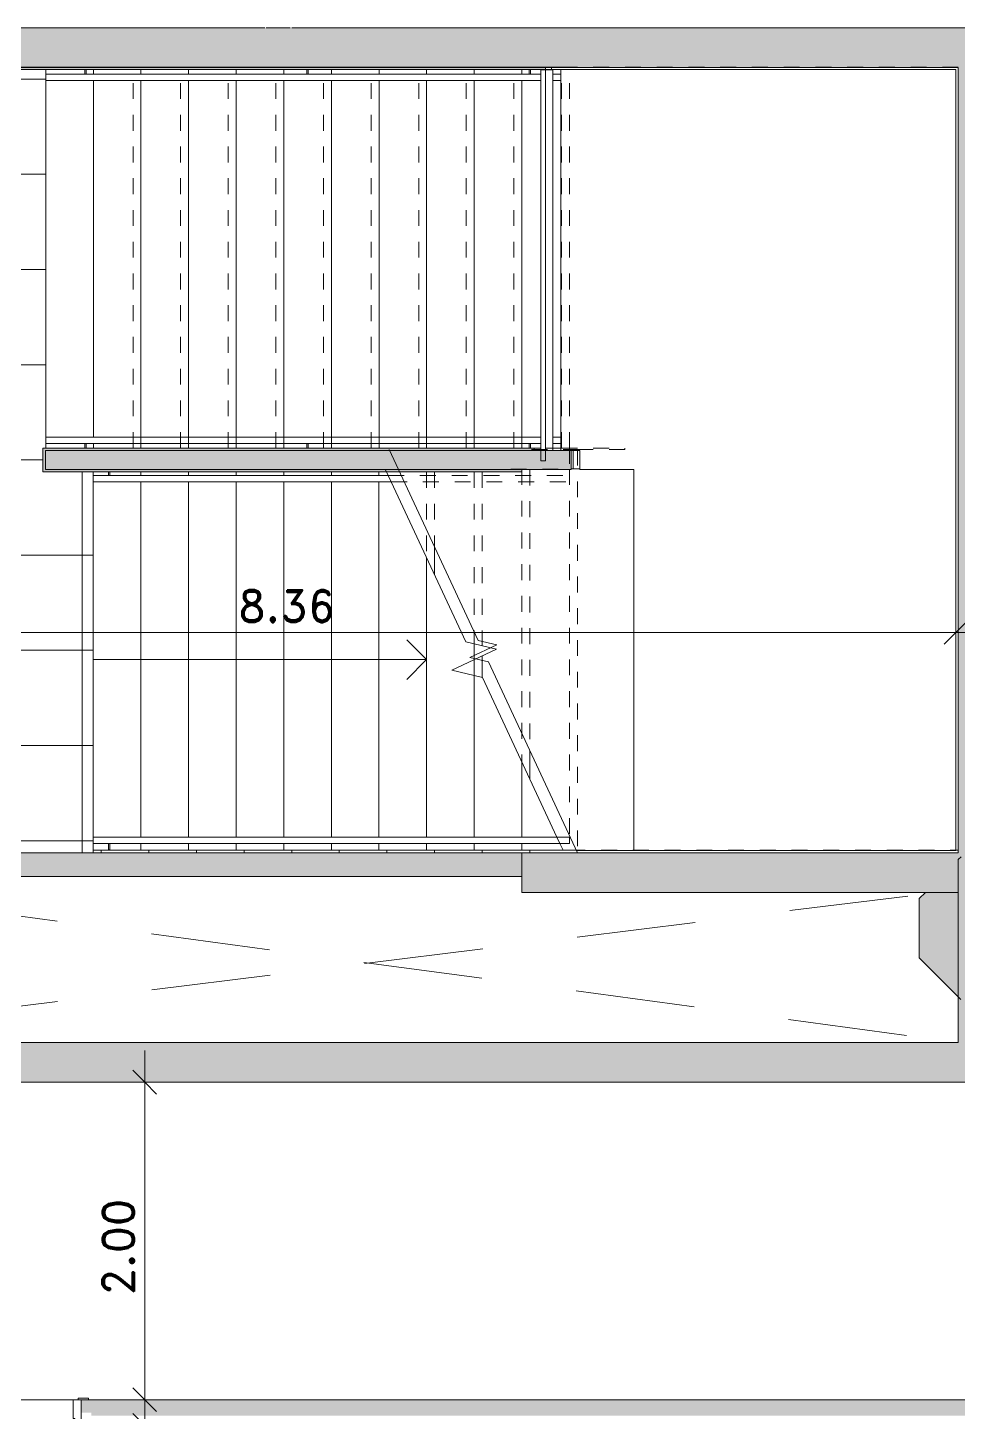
# Model space of a CAD drawing. Header units: metres. Extents: x -227.9 to -140, y 37.9 to 92.1.
# Drawn here: x -167.54 to -161.68, y 50.03 to 58.76 of the extents above; entities that cross this region are included whole.
import ezdxf

# ---------------------------------------------------------------- set-up
doc = ezdxf.new("R2010")
doc.units = ezdxf.units.M
for name, pattern in [('JIS_02_0.7', [1.35, 0.75, -0.6]), ('Overhead', [0.003969, 0.002381, -0.001587]), ('Overhead_2_', [0.003969, 0.002381, -0.001587])]:
    doc.linetypes.add(name, pattern=pattern)
for name, color, linetype, lineweight in [('A-ANNO-DIMS', 7, 'Continuous', 9), ('A-ANNO-DIMS-100', 7, 'Continuous', 9), ('A-CLNG', 7, 'Continuous', 5), ('A-DOOR', 7, 'Continuous', 5), ('A-FLOR', 7, 'Continuous', 5), ('A-FLOR-HRAL', 7, 'Continuous', 5), ('A-FLOR-HRAL-MBND', 7, 'Overhead', 5), ('A-FLOR-PATT', 7, 'Continuous', 5), ('A-WALL', 7, 'Continuous', 5), ('A-WALL-PATT', 7, 'Continuous', 13), ('I-WALL', 7, 'Continuous', 5), ('S-COLS', 7, 'Continuous', 5), ('S-STRS', 7, 'Continuous', 5), ('S-STRS-ANNO', 7, 'Continuous', 5), ('S-STRS-MBND', 7, 'Overhead', 5)]:
    doc.layers.add(name, color=color, linetype=linetype, lineweight=lineweight)
doc.layers.add('A-DETL', color=94, linetype='Continuous', lineweight=5, true_color=0x00a600)
doc.styles.add('RomanD_B', font='', dxfattribs={"height": 0.2})
doc.styles.get('RomanD_B').set_extended_font_data('RomanD', bold=True)
doc.dimstyles.new('LAG-Romans_0_2', dxfattribs={"dimscale": 0.3048, "dimtxt": 0.200715, "dimasz": 0.492126, "dimexe": 0.787402, "dimexo": 0.0625, "dimgap": 0, "dimtad": 1, "dimrnd": 0.01, "dimzin": 0, "dimdsep": 46, "dimtxsty": 'RomanD_B', "dimblk1": 'OBLIQUE', "dimblk2": 'OBLIQUE', "dimsah": 1, "dimcen": 0.09, "dimdle": 0.656168, "dimazin": 0, "dimtfac": 1, "dimtdec": 4, "dimtix": 1, "dimtmove": 0, "dimatfit": 3, "dimfxl": 0.787402, "dimfxlon": 1, "dimtvp": 1, "dimtolj": 1, "dimtzin": 0, "dimarcsym": 2})

# ---------------------------------------------------------------- blocks, each defined once
blk = doc.blocks.new('LAG-C1030-PORTE-BAT 1 VANT-13PR_01 - LAG-C1030-PORTE-BAT 1 VANT-13PR_01_04F-90X210 CHAMBRE-15711706-MUC-LAG-PRO-PLA-ARC-TZN-N02-AG02Ec-Cote')
at = {"layer": 'A-DOOR'}
for p, q in [((0.3553, 1.0015), (0.3153, 1.0015)), ((0.3153, 1.0015), (0.3153, 0.0815)), ((0.3553, 0.0815), (0.3553, 1.0015)), ((0.2603, 0.9365), (0.2603, 0.8165)), ((0.3153, 0.9365), (0.2603, 0.9365)), ((0.2803, 0.8165), (0.2803, 0.9165)), ((0.2803, 0.9165), (0.3153, 0.9165)), ((0.3153, 0.9165), (0.3153, 0.9365)), ((0.4103, 0.9365), (0.3553, 0.9365)), ((0.3553, 0.9365), (0.3553, 0.9165)), ((0.3553, 0.9165), (0.3903, 0.9165)), ((0.3903, 0.9165), (0.3903, 0.8165)), ((0.4103, 0.8165), (0.4103, 0.9365)), ((0.2603, 0.8165), (0.2803, 0.8165)), ((0.3903, 0.8165), (0.4103, 0.8165)), ((0.3153, 0.0815), (0.3553, 0.0815))]:
    blk.add_line(p, q, dxfattribs=at)
at = {"layer": 'A-DOOR', "color": 9, "true_color": 0xc0c0c0}
for p, q in [((-0.5847, 0.0915), (-0.6497, 0.0915)), ((-0.6497, 0.0915), (-0.6497, 0.0815)), ((-0.5847, 0.0815), (-0.5847, 0.0915)), ((0.3753, 0.0915), (0.3753, 0.0815)), ((0.4403, 0.0915), (0.3753, 0.0915)), ((0.4403, 0.0815), (0.4403, 0.0915)), ((-0.6497, 0.0815), (-0.5847, 0.0815)), ((-0.6047, 0.0815), (-0.6047, -0.0815)), ((-0.5647, 0.0815), (-0.6047, 0.0815)), ((-0.5647, 0.0376), (-0.5647, 0.0815)), ((-0.5547, 0.0376), (-0.5647, 0.0376)), ((-0.5547, -0.0815), (-0.5547, 0.0376)), ((0.3553, 0.0376), (0.3453, 0.0376)), ((0.3453, 0.0376), (0.3453, -0.0815)), ((0.3953, 0.0815), (0.3553, 0.0815)), ((0.3553, 0.0815), (0.3553, 0.0376)), ((0.3753, 0.0815), (0.4403, 0.0815)), ((0.3953, -0.0815), (0.3953, 0.0815)), ((-0.5847, -0.0815), (-0.6497, -0.0815)), ((-0.6497, -0.0815), (-0.6497, -0.0915)), ((-0.6047, -0.0815), (-0.5547, -0.0815)), ((-0.5847, -0.0915), (-0.5847, -0.0815)), ((0.3453, -0.0815), (0.3953, -0.0815)), ((0.3753, -0.0815), (0.3753, -0.0915)), ((0.4403, -0.0815), (0.3753, -0.0815)), ((0.4403, -0.0915), (0.4403, -0.0815)), ((-0.6497, -0.0915), (-0.5847, -0.0915)), ((0.3753, -0.0915), (0.4403, -0.0915))]:
    blk.add_line(p, q, dxfattribs=at)
at = {"layer": 'A-DOOR'}
blk.add_arc((0.3553, 0.0815), 0.92, 90, 180, dxfattribs=at)
blk = doc.blocks.new('Railing - LAG-B2080- BARRE CIRCULAIRE BALUSTRADE ESCALIER-11665479-MUC-LAG-PRO-PLA-ARC-TZN-N02-AG02Ec-Cote')
at = {"layer": 'A-FLOR-HRAL'}
for p, q in [((0, 0.004), (-0.0291, 0.004)), ((-0.0291, -0.004), (0, -0.004))]:
    blk.add_line(p, q, dxfattribs=at)
blk = doc.blocks.new('Railing - Railing-12682167-MUC-LAG-PRO-PLA-ARC-TZN-N02-AG02Ec-Cote')
at = {"layer": 'A-FLOR-HRAL', "color": 9, "true_color": 0xc0c0c0}
for p, q in [((-167.4291, 58.4273), (-167.4291, 58.4673)), ((-164.3085, 58.4673), (-167.4291, 58.4673)), ((-164.1825, 58.4673), (-164.2328, 58.4673)), ((-164.3085, 58.4273), (-167.4291, 58.4273)), ((-164.1825, 58.4273), (-164.2328, 58.4273))]:
    blk.add_line(p, q, dxfattribs=at)
at = {"rotation": 269.9999999999998}
for p in [(-167.1791, 58.4673), (-165.7791, 58.4673), (-164.3791, 58.4673)]:
    blk.add_blockref('Railing - LAG-B2080- BARRE CIRCULAIRE BALUSTRADE ESCALIER-11665479-MUC-LAG-PRO-PLA-ARC-TZN-N02-AG02Ec-Cote', p, dxfattribs=at)
blk = doc.blocks.new('Railing - LAG-B2080- BARRE CIRCULAIRE BALUSTRADE ESCALIER-11665526-MUC-LAG-PRO-PLA-ARC-TZN-N02-AG02Ec-Cote')
at = {"layer": 'A-FLOR-HRAL'}
for p, q in [((0, 0.004), (-0.04, 0.004)), ((-0.04, -0.004), (-0.04, 0.004)), ((-0.04, -0.004), (0, -0.004))]:
    blk.add_line(p, q, dxfattribs=at)
blk = doc.blocks.new('Railing - Railing-12682172-MUC-LAG-PRO-PLA-ARC-TZN-N02-AG02Ec-Cote')
at = {"layer": 'A-FLOR-HRAL', "color": 9, "true_color": 0xc0c0c0}
for p, q in [((-167.1294, 53.6592), (-164.208, 53.6592)), ((-167.1294, 53.6192), (-167.1294, 53.6592)), ((-167.1294, 53.6192), (-164.1893, 53.6192)), ((-164.1893, 53.6192), (-164.208, 53.6592))]:
    blk.add_line(p, q, dxfattribs=at)
at = {"layer": 'A-FLOR-HRAL-MBND'}
for p, q in [((-164.208, 53.6592), (-164.1294, 53.6592)), ((-164.1893, 53.6192), (-164.1294, 53.6192)), ((-164.1294, 53.6592), (-164.1294, 53.6192))]:
    blk.add_line(p, q, dxfattribs=at)
at = {"rotation": 89.99999999999984}
blk.add_blockref('Railing - LAG-B2080- BARRE CIRCULAIRE BALUSTRADE ESCALIER-11665526-MUC-LAG-PRO-PLA-ARC-TZN-N02-AG02Ec-Cote', (-167.0294, 53.6192), dxfattribs=at)
blk = doc.blocks.new('Railing - LAG-B2080- BARRE CIRCULAIRE BALUSTRADE ESCALIER-V158-MUC-LAG-PRO-PLA-ARC-TZN-N02-AG02Ec-Cote')
at = {"layer": 'A-FLOR-HRAL'}
for p, q in [((0, 0.004), (-0.0301, 0.004)), ((-0.0302, -0.004), (0, -0.004))]:
    blk.add_line(p, q, dxfattribs=at)
blk = doc.blocks.new('Railing - LAG-B2080- BARRE CIRCULAIRE BALUSTRADE ESCALIER-V159-MUC-LAG-PRO-PLA-ARC-TZN-N02-AG02Ec-Cote')
at = {"layer": 'A-FLOR-HRAL'}
for p, q in [((0, 0.004), (-0.03, 0.004)), ((-0.03, -0.004), (0, -0.004))]:
    blk.add_line(p, q, dxfattribs=at)
blk = doc.blocks.new('Railing - Railing-12682436-MUC-LAG-PRO-PLA-ARC-TZN-N02-AG02Ec-Cote')
at = {"layer": 'A-FLOR-HRAL', "color": 9, "true_color": 0xc0c0c0}
for p, q in [((-167.4291, 56.1403), (-167.4291, 56.1803)), ((-164.3085, 56.1803), (-167.4291, 56.1803)), ((-164.3085, 56.1403), (-167.4291, 56.1403)), ((-164.1825, 56.1803), (-164.2328, 56.1803)), ((-164.1825, 56.1403), (-164.2328, 56.1403))]:
    blk.add_line(p, q, dxfattribs=at)
at = {"extrusion": (0, 0, -1), "zscale": -1, "rotation": 90.00000000000017}
for name, p in [('Railing - LAG-B2080- BARRE CIRCULAIRE BALUSTRADE ESCALIER-V159-MUC-LAG-PRO-PLA-ARC-TZN-N02-AG02Ec-Cote', (167.1791, 56.1403)), ('Railing - LAG-B2080- BARRE CIRCULAIRE BALUSTRADE ESCALIER-V159-MUC-LAG-PRO-PLA-ARC-TZN-N02-AG02Ec-Cote', (165.7791, 56.1403)), ('Railing - LAG-B2080- BARRE CIRCULAIRE BALUSTRADE ESCALIER-V158-MUC-LAG-PRO-PLA-ARC-TZN-N02-AG02Ec-Cote', (164.3791, 56.1403))]:
    blk.add_blockref(name, p, dxfattribs=at)
blk = doc.blocks.new('Railing - LAG-B2080- BARRE CIRCULAIRE BALUSTRADE ESCALIER-V160-MUC-LAG-PRO-PLA-ARC-TZN-N02-AG02Ec-Cote')
at = {"layer": 'A-FLOR-HRAL'}
for p, q in [((0, 0.004), (-0.0216, 0.004)), ((-0.0216, -0.004), (0, -0.004))]:
    blk.add_line(p, q, dxfattribs=at)
blk = doc.blocks.new('Railing - Railing-12682441-MUC-LAG-PRO-PLA-ARC-TZN-N02-AG02Ec-Cote')
at = {"layer": 'A-FLOR-HRAL', "color": 9, "true_color": 0xc0c0c0}
for p, q in [((-167.1294, 55.9387), (-165.2709, 55.9387)), ((-167.1294, 55.8987), (-167.1294, 55.9387)), ((-165.2523, 55.8987), (-165.2709, 55.9387)), ((-167.1294, 55.8987), (-165.2523, 55.8987))]:
    blk.add_line(p, q, dxfattribs=at)
at = {"layer": 'A-FLOR-HRAL-MBND'}
for p, q in [((-165.2709, 55.9387), (-164.1294, 55.9387)), ((-164.1294, 55.9387), (-164.1294, 55.8987)), ((-165.2523, 55.8987), (-164.1294, 55.8987))]:
    blk.add_line(p, q, dxfattribs=at)
at = {"extrusion": (0, 0, -1), "zscale": -1, "rotation": 270.0000000000002}
blk.add_blockref('Railing - LAG-B2080- BARRE CIRCULAIRE BALUSTRADE ESCALIER-V160-MUC-LAG-PRO-PLA-ARC-TZN-N02-AG02Ec-Cote', (167.0294, 55.9387), dxfattribs=at)
blk = doc.blocks.new('DIMBLOCK82-MUC-LAG-PRO-PLA-ARC-TZN-N02-AG02Ec-Cote')
at = {"layer": 'A-ANNO-DIMS-100', "transparency": 16777216}
for p, q in [((-166.8053, 52.3146), (-166.8053, 49.9135)), ((-166.5653, 52.1146), (-167.0453, 52.1146)), ((-166.8053, 52.1146), (-166.5653, 52.1146)), ((-166.5653, 50.1135), (-167.0453, 50.1135)), ((-166.8053, 50.1135), (-166.5653, 50.1135))]:
    blk.add_line(p, q, dxfattribs=at)
at = {"layer": 'A-ANNO-DIMS-100', "lineweight": 25, "transparency": 16777216}
for p, q in [((-166.8053, 52.1146), (-166.8803, 52.1896)), ((-166.8053, 52.1146), (-166.7303, 52.0396)), ((-166.8053, 50.1135), (-166.8803, 50.1885)), ((-166.8053, 50.1135), (-166.7303, 50.0385))]:
    blk.add_line(p, q, dxfattribs=at)
at = {"layer": 'A-ANNO-DIMS-100', "color": 0, "transparency": 16777216, "insert": (-167.0709, 50.7705), "char_height": 0.2, "width": 0.824475, "attachment_point": 1, "rotation": 90, "line_spacing_factor": 1.146391, "style": 'RomanD_B'}
blk.add_mtext('2.00', dxfattribs=at)
blk = doc.blocks.new('_Oblique')
at = {"color": 0, "linetype": 'ByBlock', "lineweight": -2}
blk.add_line((-0.5, -0.5), (0.5, 0.5), dxfattribs=at)
blk = doc.blocks.new('DIMBLOCK83-MUC-LAG-PRO-PLA-ARC-TZN-N02-AG02Ec-Cote')
at = {"layer": 'A-ANNO-DIMS-100', "transparency": 16777216}
for p, q in [((-166.8053, 48.4629), (-166.8053, 50.1505)), ((-167.0453, 49.9505), (-166.5653, 49.9505)), ((-166.8053, 49.9505), (-167.0453, 49.9505)), ((-167.0453, 48.6629), (-166.5653, 48.6629)), ((-166.8053, 48.6629), (-167.0453, 48.6629))]:
    blk.add_line(p, q, dxfattribs=at)
at = {"layer": 'A-ANNO-DIMS-100', "lineweight": 25, "transparency": 16777216}
for p, q in [((-166.8053, 49.9505), (-166.8803, 50.0255)), ((-166.8053, 49.9505), (-166.7303, 49.8755)), ((-166.8053, 48.6629), (-166.8803, 48.7379)), ((-166.8053, 48.6629), (-166.7303, 48.5879))]:
    blk.add_line(p, q, dxfattribs=at)
at = {"layer": 'A-ANNO-DIMS-100', "color": 0, "transparency": 16777216, "insert": (-167.0709, 48.9632), "char_height": 0.2, "width": 0.824475, "attachment_point": 1, "rotation": 90, "line_spacing_factor": 1.146391, "style": 'RomanD_B'}
blk.add_mtext('1.29', dxfattribs=at)
blk = doc.blocks.new('DIMBLOCK119-MUC-LAG-PRO-PLA-ARC-TZN-N02-AG02Ec-Cote')
at = {"layer": 'A-ANNO-DIMS-100', "transparency": 16777216}
for p, q in [((-170.0511, 55.1891), (-170.0511, 54.7091)), ((-170.0511, 54.9491), (-170.0511, 55.1891)), ((-161.6939, 55.1891), (-161.6939, 54.7091)), ((-161.6939, 54.9491), (-161.6939, 55.1891)), ((-170.0511, 54.9491), (-161.4939, 54.9491))]:
    blk.add_line(p, q, dxfattribs=at)
at = {"layer": 'A-ANNO-DIMS-100', "lineweight": 25, "transparency": 16777216}
for p, q in [((-170.0511, 54.9491), (-169.9761, 55.0241)), ((-161.6939, 54.9491), (-161.6189, 55.0241)), ((-170.0511, 54.9491), (-170.1261, 54.8741)), ((-161.6939, 54.9491), (-161.7689, 54.8741))]:
    blk.add_line(p, q, dxfattribs=at)
at = {"layer": 'A-ANNO-DIMS-100', "color": 0, "transparency": 16777216, "insert": (-166.216, 55.2147), "char_height": 0.2, "width": 0.824475, "attachment_point": 1, "line_spacing_factor": 1.146391, "style": 'RomanD_B'}
blk.add_mtext('8.36', dxfattribs=at)

msp = doc.modelspace()

# ---------------------------------------------------------------- hatches: boundary and pattern name
at = {"layer": 'A-FLOR-PATT', "true_color": 0x787878}
h = msp.add_hatch(dxfattribs=at)
h.set_pattern_fill('FP_6', color=8, style=0, pattern_type=2)
h.set_pattern_definition([(270, (-168.999, 56.036), (0.6, 0), []), (0, (-168.999, 56.036), (0, 0.6), [])])
h.paths.add_polyline_path([(-170.9067, 55.4963), (-170.0192, 55.4963), (-170.0192, 55.4638), (-170.9067, 55.4638)])
h.paths.add_polyline_path([(-167.6278, 53.5603), (-167.1294, 53.5603), (-167.1294, 55.9603), (-167.4464, 55.9603), (-167.4464, 56.1103), (-167.4291, 56.1103), (-167.4291, 58.4964), (-170.0511, 58.4964), (-170.0511, 55.5664), (-170.9042, 55.5664), (-170.9042, 55.5013), (-170.9067, 55.5013), (-170.9067, 55.4963), (-170.9192, 55.4963), (-170.9192, 53.7063), (-170.9067, 53.7063), (-170.9067, 53.7013), (-170.9042, 53.7013), (-170.9042, 53.6361), (-170.9192, 53.6361), (-170.9192, 53.6211), (-169.5891, 53.6211), (-169.5891, 53.5603), (-169.2724, 53.5603)])
h.paths.add_polyline_path([(-170.8822, 53.7063), (-170.9067, 53.7063), (-170.9067, 53.7388), (-170.0192, 53.7388), (-170.0192, 53.7063)])
at = {"layer": 'A-WALL-PATT', "lineweight": 5, "true_color": 0xaaaaaa}
for points in [[(-161.6789, 58.5103), (-161.6789, 58.7603), (-169.8391, 58.7603), (-169.8391, 58.5103), (-161.8718, 58.5103)], [(-161.6789, 52.1148), (-161.4289, 52.1148), (-161.4289, 58.7603), (-161.6789, 58.7603), (-161.6789, 52.3648)], [(-161.6789, 53.3103), (-161.6789, 53.5603), (-164.4291, 53.5603), (-164.4291, 53.3103), (-161.8864, 53.3103)], [(-169.8391, 52.1146), (-161.6789, 52.1148), (-161.6789, 52.3648), (-169.8391, 52.3646)]]:
    msp.add_hatch(color=253, dxfattribs=at).paths.add_polyline_path(points)
at = {"layer": 'I-WALL', "true_color": 0xaaaaaa}
for points in [[(-165.9832, 58.4964), (-164.2799, 58.4964), (-164.2799, 58.5114), (-170.0661, 58.5114), (-170.0661, 58.4964), (-169.2724, 58.4964)], [(-166.8055, 56.0953), (-164.3518, 56.0953), (-164.3518, 56.1103), (-167.4464, 56.1103), (-167.4464, 56.0953), (-167.2167, 56.0953)], [(-167.4314, 55.9603), (-167.4314, 56.0953), (-167.4464, 56.0953), (-167.4464, 55.9603)], [(-164.3386, 55.9753), (-164.118, 55.9753), (-164.118, 56.0953), (-167.4314, 56.0953), (-167.4314, 55.9753), (-165.1609, 55.9753)], [(-164.4294, 55.9603), (-164.4294, 55.9753), (-167.4314, 55.9753), (-167.4314, 55.9603), (-165.1609, 55.9603)], [(-164.4291, 53.4103), (-164.4291, 53.5603), (-169.5891, 53.5603), (-169.5891, 53.4103), (-165.9832, 53.4103)]]:
    msp.add_hatch(color=253, dxfattribs=at).paths.add_polyline_path(points)
h = msp.add_hatch(color=253, dxfattribs=at)
h.paths.add_polyline_path([(-155.2206, 50.0135), (-155.0756, 50.0135), (-155.0756, 50.032), (-155.0126, 50.032), (-155.0126, 50.1135), (-155.4841, 50.1135), (-155.4841, 50.0135), (-155.2934, 50.0135)])
h.paths.add_polyline_path([(-153.9496, 50.0135), (-153.9046, 50.0135), (-153.9046, 50.1135), (-154.0126, 50.1135), (-154.0126, 50.032), (-153.9496, 50.032)])
h.paths.add_polyline_path([(-156.9255, 50.0135), (-156.4841, 50.0135), (-156.4841, 50.1135), (-157.521, 50.1135), (-157.521, 50.032), (-157.458, 50.032), (-157.458, 50.0135), (-156.938, 50.0135)])
h.paths.add_polyline_path([(-158.6825, 50.0135), (-158.584, 50.0135), (-158.584, 50.032), (-158.521, 50.032), (-158.521, 50.1135), (-160.5703, 50.1135), (-160.5703, 50.0135), (-158.8325, 50.0135)])
h.paths.add_polyline_path([(-161.6203, 50.0135), (-161.5703, 50.0135), (-161.5703, 50.1135), (-167.2053, 50.1135), (-167.2053, 50.032), (-167.1423, 50.032), (-167.1423, 50.0135), (-161.7203, 50.0135)])
h.paths.add_polyline_path([(-168.4125, 50.0135), (-168.2683, 50.0135), (-168.2683, 50.032), (-168.2053, 50.032), (-168.2053, 50.1135), (-169.8891, 50.1135), (-169.8891, 50.0135), (-169.2724, 50.0135)])
at = {"layer": 'S-COLS', "true_color": 0x808080}
msp.add_hatch(color=8, dxfattribs=at).paths.add_polyline_path([(-161.2891, 52.6348), (-161.0254, 52.8984), (-161.0253, 53.2712), (-161.0644, 53.3103), (-161.5539, 53.3103), (-161.5539, 53.5349), (-161.6616, 53.535), (-161.6789, 53.5177), (-161.6789, 53.3103), (-161.8864, 53.3103), (-161.9253, 53.2715), (-161.9254, 52.8987), (-161.6619, 52.635)])

# ---------------------------------------------------------------- linework, layer by layer
at = {"layer": 'A-CLNG', "color": 9, "lineweight": 13, "true_color": 0xc0c0c0}
for p, q in [((-164.2799, 58.4953), (-164.3085, 58.4953)), ((-164.3085, 58.4953), (-164.3085, 56.0303)), ((-164.2799, 56.0303), (-164.2799, 58.4953)), ((-164.3085, 56.0303), (-164.2799, 56.0303))]:
    msp.add_line(p, q, dxfattribs=at)
at = {"layer": 'A-CLNG', "color": 9, "true_color": 0xc0c0c0}
for p, q in [((-164.2328, 58.4953), (-164.2799, 58.4953)), ((-164.2328, 56.0953), (-164.2328, 58.4953)), ((-161.6939, 58.4964), (-164.1825, 58.4964)), ((-164.1825, 58.4964), (-164.1825, 56.0953)), ((-161.6939, 53.5753), (-161.6939, 58.4964)), ((-164.118, 56.0953), (-164.0639, 56.0953)), ((-164.0639, 56.0953), (-164.0639, 55.9753)), ((-164.0639, 55.9803), (-164.118, 55.9803)), ((-164.0639, 55.9753), (-163.7239, 55.9753)), ((-163.7241, 53.5753), (-163.7241, 55.9754)), ((-163.7239, 55.9753), (-163.7239, 53.5753)), ((-164.0864, 53.5753), (-163.7241, 53.5753)), ((-163.7239, 53.5753), (-161.6939, 53.5753))]:
    msp.add_line(p, q, dxfattribs=at)
at = {"layer": 'A-DETL', "color": 7, "linetype": 'JIS_02_0.7'}
for p, q in [((-169.4391, 53.4103), (-161.6789, 52.3648)), ((-169.4391, 52.3646), (-161.8157, 53.3103))]:
    msp.add_line(p, q, dxfattribs=at)
at = {"layer": 'A-FLOR'}
for p, q in [((-167.4291, 58.4964), (-167.4291, 58.4673)), ((-167.4291, 58.4273), (-167.4291, 56.1803)), ((-167.4291, 56.1403), (-167.4291, 56.1103)), ((-167.1294, 53.5762), (-167.1294, 53.5603)), ((-161.4289, 52.1146), (-169.7891, 52.1146)), ((-168.1553, 50.1135), (-167.2553, 50.1135))]:
    msp.add_line(p, q, dxfattribs=at)
at = {"layer": 'A-WALL', "lineweight": 15}
for p, q in [((-166.0491, 58.7603), (-169.8391, 58.7603)), ((-165.8891, 58.7603), (-166.0391, 58.7603)), ((-161.6789, 58.7603), (-165.8791, 58.7603)), ((-161.5491, 58.7603), (-161.6789, 58.7603)), ((-169.8391, 58.5103), (-161.6789, 58.5103)), ((-161.6789, 58.5103), (-161.6789, 53.5603)), ((-161.6789, 53.5603), (-164.4291, 53.5603)), ((-164.4291, 53.5603), (-164.4291, 53.3103)), ((-164.4291, 53.3103), (-161.8864, 53.3103)), ((-161.6789, 53.3103), (-161.6789, 52.3648)), ((-161.6789, 52.3648), (-169.8391, 52.3646)), ((-169.8391, 52.1146), (-161.6789, 52.1148))]:
    msp.add_line(p, q, dxfattribs=at)
at = {"layer": 'A-WALL'}
msp.add_line((-167.4314, 56.0953), (-167.4314, 55.9753), dxfattribs=at)
at = {"layer": 'A-WALL', "lineweight": 9}
msp.add_line((-161.8864, 53.3103), (-161.6789, 53.3103), dxfattribs=at)
at = {"layer": 'I-WALL', "lineweight": 13}
for p, q in [((-169.4391, 58.7603), (-166.0491, 58.7603)), ((-164.2799, 58.5114), (-170.0661, 58.5114)), ((-170.0511, 58.4964), (-164.2799, 58.4964)), ((-164.2799, 58.4964), (-164.2799, 58.5114)), ((-164.3518, 56.1103), (-167.4464, 56.1103)), ((-167.4464, 56.1103), (-167.4464, 55.9603)), ((-164.3518, 56.0953), (-164.3518, 56.1103)), ((-167.4314, 56.0953), (-164.118, 56.0953)), ((-164.118, 55.9753), (-164.118, 56.0953)), ((-167.4464, 55.9603), (-164.4294, 55.9603)), ((-164.118, 55.9753), (-167.4314, 55.9753)), ((-164.4294, 55.9603), (-164.4294, 55.9753)), ((-164.4291, 53.5603), (-169.5891, 53.5603)), ((-164.4291, 53.4103), (-164.4291, 53.5603)), ((-169.5891, 53.4103), (-164.4291, 53.4103)), ((-161.5703, 50.1135), (-167.1603, 50.1135))]:
    msp.add_line(p, q, dxfattribs=at)
at = {"layer": 'I-WALL'}
for p, q in [((-164.1825, 58.4964), (-164.2799, 58.4964)), ((-164.2428, 58.5103), (-164.2428, 58.4964)), ((-161.6939, 53.5753), (-161.6939, 58.4964)), ((-164.3518, 56.1103), (-164.3085, 56.1103)), ((-164.2328, 56.1103), (-164.1825, 56.1103)), ((-164.1066, 56.0953), (-164.1066, 55.9803))]:
    msp.add_line(p, q, dxfattribs=at)
at = {"layer": 'S-COLS', "color": 8, "lineweight": 15, "true_color": 0x7f7f7f}
for p, q in [((-161.6616, 53.535), (-161.6789, 53.5177)), ((-161.9253, 53.2715), (-161.9254, 52.8987)), ((-161.8864, 53.3103), (-161.9253, 53.2715)), ((-161.9254, 52.8987), (-161.6619, 52.635))]:
    msp.add_line(p, q, dxfattribs=at)
at = {"layer": 'S-COLS', "color": 8, "lineweight": 18, "true_color": 0x7f7f7f}
for p, q in [((-161.6789, 53.5177), (-161.6789, 53.3103)), ((-161.6789, 53.3103), (-161.8864, 53.3103))]:
    msp.add_line(p, q, dxfattribs=at)
at = {"layer": 'S-STRS'}
for p, q in [((-167.4291, 58.4673), (-167.4291, 58.4964)), ((-167.1291, 58.4673), (-167.1291, 58.4964)), ((-166.8291, 58.4673), (-166.8291, 58.4964)), ((-166.5291, 58.4673), (-166.5291, 58.4964)), ((-166.2291, 58.4673), (-166.2291, 58.4964)), ((-165.9291, 58.4673), (-165.9291, 58.4964)), ((-165.6291, 58.4673), (-165.6291, 58.4964)), ((-165.3291, 58.4673), (-165.3291, 58.4964)), ((-165.0291, 58.4673), (-165.0291, 58.4964)), ((-164.7291, 58.4673), (-164.7291, 58.4964)), ((-164.4291, 58.4673), (-164.4291, 58.4964)), ((-167.4291, 56.1803), (-167.4291, 58.4273)), ((-167.1291, 56.1803), (-167.1291, 58.4273)), ((-166.8291, 56.1803), (-166.8291, 58.4273)), ((-166.5291, 56.1803), (-166.5291, 58.4273)), ((-166.2291, 56.1803), (-166.2291, 58.4273)), ((-165.9291, 56.1803), (-165.9291, 58.4273)), ((-165.6291, 56.1803), (-165.6291, 58.4273)), ((-165.3291, 56.1803), (-165.3291, 58.4273)), ((-165.0291, 56.1803), (-165.0291, 58.4273)), ((-164.7291, 56.1803), (-164.7291, 58.4273)), ((-164.4291, 56.1803), (-164.4291, 58.4273)), ((-167.4291, 56.1103), (-167.4291, 56.1403)), ((-167.1291, 56.1103), (-167.1291, 56.1403)), ((-166.8291, 56.1103), (-166.8291, 56.1403)), ((-166.5291, 56.1103), (-166.5291, 56.1403)), ((-166.2291, 56.1103), (-166.2291, 56.1403)), ((-165.9291, 56.1103), (-165.9291, 56.1403)), ((-165.6291, 56.1103), (-165.6291, 56.1403)), ((-165.3291, 56.1103), (-165.3291, 56.1403)), ((-165.0291, 56.1103), (-165.0291, 56.1403)), ((-164.7291, 56.1103), (-164.7291, 56.1403)), ((-164.4291, 56.1103), (-164.4291, 56.1403)), ((-167.1294, 55.9603), (-167.1294, 55.9387)), ((-166.8294, 55.9603), (-166.8294, 55.9387)), ((-166.5294, 55.9603), (-166.5294, 55.9387)), ((-166.2294, 55.9603), (-166.2294, 55.9387)), ((-165.9294, 55.9603), (-165.9294, 55.9387)), ((-165.6294, 55.9603), (-165.6294, 55.9387)), ((-165.3294, 55.9603), (-165.3294, 55.9387)), ((-167.1294, 55.8987), (-167.1294, 53.6592)), ((-166.8294, 55.8987), (-166.8294, 53.6592)), ((-166.5294, 55.8987), (-166.5294, 53.6592)), ((-166.2294, 55.8987), (-166.2294, 53.6592)), ((-165.9294, 55.8987), (-165.9294, 53.6592)), ((-165.6294, 55.8987), (-165.6294, 53.6592)), ((-165.3294, 55.8987), (-165.3294, 53.6592)), ((-165.0294, 55.4208), (-165.0294, 53.6592)), ((-164.7294, 54.8779), (-164.7294, 54.7774)), ((-164.7294, 54.677), (-164.7294, 53.6592)), ((-164.4294, 54.1341), (-164.4294, 53.6592)), ((-167.1294, 53.6192), (-167.1294, 53.5762)), ((-166.8294, 53.6192), (-166.8294, 53.5762)), ((-166.5294, 53.6192), (-166.5294, 53.5762)), ((-166.2294, 53.6192), (-166.2294, 53.5762)), ((-165.9294, 53.6192), (-165.9294, 53.5762)), ((-165.6294, 53.6192), (-165.6294, 53.5762)), ((-165.3294, 53.6192), (-165.3294, 53.5762)), ((-165.0294, 53.6192), (-165.0294, 53.5762)), ((-164.7294, 53.6192), (-164.7294, 53.5762)), ((-164.4294, 53.6192), (-164.4294, 53.5762)), ((-167.1294, 53.5762), (-166.8294, 53.5762)), ((-166.8294, 53.5762), (-166.5294, 53.5762)), ((-166.5294, 53.5762), (-166.2294, 53.5762)), ((-166.2294, 53.5762), (-165.9294, 53.5762)), ((-165.9294, 53.5762), (-165.6294, 53.5762)), ((-165.6294, 53.5762), (-165.3294, 53.5762)), ((-165.3294, 53.5762), (-165.0294, 53.5762)), ((-165.0294, 53.5762), (-164.7294, 53.5762)), ((-164.7294, 53.5762), (-164.4294, 53.5762)), ((-164.4294, 53.5762), (-164.1693, 53.5762))]:
    msp.add_line(p, q, dxfattribs=at)
at = {"layer": 'S-STRS', "linetype": 'Overhead'}
for p, q in [((-167.1291, 58.4673), (-167.1291, 58.4964)), ((-166.8291, 58.4673), (-166.8291, 58.4964)), ((-166.5291, 58.4673), (-166.5291, 58.4964)), ((-166.2291, 58.4673), (-166.2291, 58.4964)), ((-165.9291, 58.4673), (-165.9291, 58.4964)), ((-165.6291, 58.4673), (-165.6291, 58.4964)), ((-165.3291, 58.4673), (-165.3291, 58.4964)), ((-165.0291, 58.4673), (-165.0291, 58.4964)), ((-164.7291, 58.4673), (-164.7291, 58.4964)), ((-164.4291, 58.4673), (-164.4291, 58.4964)), ((-167.1291, 56.1803), (-167.1291, 58.4273)), ((-166.8291, 56.1803), (-166.8291, 58.4273)), ((-166.5291, 56.1803), (-166.5291, 58.4273)), ((-166.2291, 56.1803), (-166.2291, 58.4273)), ((-165.9291, 56.1803), (-165.9291, 58.4273)), ((-165.6291, 56.1803), (-165.6291, 58.4273)), ((-165.3291, 56.1803), (-165.3291, 58.4273)), ((-165.0291, 56.1803), (-165.0291, 58.4273)), ((-164.7291, 56.1803), (-164.7291, 58.4273)), ((-164.4291, 56.1803), (-164.4291, 58.4273)), ((-167.1291, 56.1103), (-167.1291, 56.1403)), ((-166.8291, 56.1103), (-166.8291, 56.1403)), ((-166.5291, 56.1103), (-166.5291, 56.1403)), ((-166.2291, 56.1103), (-166.2291, 56.1403)), ((-165.9291, 56.1103), (-165.9291, 56.1403)), ((-165.6291, 56.1103), (-165.6291, 56.1403)), ((-165.3291, 56.1103), (-165.3291, 56.1403)), ((-165.0291, 56.1103), (-165.0291, 56.1403)), ((-164.7291, 56.1103), (-164.7291, 56.1403)), ((-164.4291, 56.1103), (-164.4291, 56.1403)), ((-167.1294, 55.9603), (-167.1294, 55.9387)), ((-166.8294, 55.9603), (-166.8294, 55.9387)), ((-166.5294, 55.9603), (-166.5294, 55.9387)), ((-166.2294, 55.9603), (-166.2294, 55.9387)), ((-165.9294, 55.9603), (-165.9294, 55.9387)), ((-165.6294, 55.9603), (-165.6294, 55.9387)), ((-165.3294, 55.9603), (-165.3294, 55.9387)), ((-167.1294, 55.8987), (-167.1294, 53.6592)), ((-166.8294, 55.8987), (-166.8294, 53.6592)), ((-166.5294, 55.8987), (-166.5294, 53.6592)), ((-166.2294, 55.8987), (-166.2294, 53.6592)), ((-165.9294, 55.8987), (-165.9294, 53.6592)), ((-165.6294, 55.8987), (-165.6294, 53.6592)), ((-165.3294, 55.8987), (-165.3294, 53.6592)), ((-165.0294, 55.4208), (-165.0294, 53.6592)), ((-164.7294, 54.8779), (-164.7294, 54.7774)), ((-164.7294, 54.677), (-164.7294, 53.6592)), ((-164.4294, 54.1341), (-164.4294, 53.6592)), ((-167.1294, 53.6192), (-167.1294, 53.5762)), ((-166.8294, 53.6192), (-166.8294, 53.5762)), ((-166.5294, 53.6192), (-166.5294, 53.5762)), ((-166.2294, 53.6192), (-166.2294, 53.5762)), ((-165.9294, 53.6192), (-165.9294, 53.5762)), ((-165.6294, 53.6192), (-165.6294, 53.5762)), ((-165.3294, 53.6192), (-165.3294, 53.5762)), ((-165.0294, 53.6192), (-165.0294, 53.5762)), ((-164.7294, 53.6192), (-164.7294, 53.5762)), ((-164.4294, 53.6192), (-164.4294, 53.5762))]:
    msp.add_line(p, q, dxfattribs=at)
at = {"layer": 'S-STRS', "linetype": 'Overhead_2_', "lineweight": 9}
for p, q in [((-165.2794, 55.9603), (-165.2794, 55.9569)), ((-164.9794, 55.4903), (-164.9794, 55.3136)), ((-164.6794, 54.8928), (-164.6794, 54.8657)), ((-164.6794, 54.7723), (-164.6794, 54.6648)), ((-164.3794, 54.2036), (-164.3794, 54.0268)), ((-167.0794, 53.5762), (-167.0794, 53.5603)), ((-166.7794, 53.5762), (-166.7794, 53.5603)), ((-166.4794, 53.5762), (-166.4794, 53.5603)), ((-166.1794, 53.5762), (-166.1794, 53.5603)), ((-165.8794, 53.5762), (-165.8794, 53.5603)), ((-165.5794, 53.5762), (-165.5794, 53.5603)), ((-165.2794, 53.5762), (-165.2794, 53.5603)), ((-164.9794, 53.5762), (-164.9794, 53.5603)), ((-164.6794, 53.5762), (-164.6794, 53.5603)), ((-164.3794, 53.5762), (-164.3794, 53.5603))]:
    msp.add_line(p, q, dxfattribs=at)
at = {"layer": 'S-STRS', "lineweight": 9}
for p, q in [((-165.2794, 55.9603), (-165.2794, 55.9569)), ((-164.9794, 55.4903), (-164.9794, 55.3136)), ((-164.6794, 54.8928), (-164.6794, 54.8657)), ((-164.6794, 54.7723), (-164.6794, 54.6648)), ((-164.3794, 54.2036), (-164.3794, 54.0268)), ((-167.0794, 53.5762), (-167.0794, 53.5603)), ((-166.7794, 53.5762), (-166.7794, 53.5603)), ((-166.4794, 53.5762), (-166.4794, 53.5603)), ((-166.1794, 53.5762), (-166.1794, 53.5603)), ((-165.8794, 53.5762), (-165.8794, 53.5603)), ((-165.5794, 53.5762), (-165.5794, 53.5603)), ((-165.2794, 53.5762), (-165.2794, 53.5603)), ((-164.9794, 53.5762), (-164.9794, 53.5603)), ((-164.6794, 53.5762), (-164.6794, 53.5603)), ((-164.3794, 53.5762), (-164.3794, 53.5603))]:
    msp.add_line(p, q, dxfattribs=at)
at = {"layer": 'S-STRS-ANNO'}
for p, q in [((-165.0294, 54.7774), (-165.1544, 54.9024)), ((-167.1294, 54.7774), (-166.8294, 54.7774)), ((-166.8294, 54.7774), (-166.5294, 54.7774)), ((-166.5294, 54.7774), (-166.2294, 54.7774)), ((-166.2294, 54.7774), (-165.9294, 54.7774)), ((-165.9294, 54.7774), (-165.6294, 54.7774)), ((-165.6294, 54.7774), (-165.3294, 54.7774)), ((-165.3294, 54.7774), (-165.0294, 54.7774)), ((-165.0294, 54.7774), (-165.1544, 54.6524))]:
    msp.add_line(p, q, dxfattribs=at)
at = {"layer": 'S-STRS-MBND', "linetype": 'Overhead_2_', "lineweight": 9}
for p, q in [((-166.8791, 56.1112), (-166.8791, 58.5112)), ((-164.1791, 58.5112), (-166.8791, 58.5112)), ((-166.5791, 56.1112), (-166.5791, 58.5112)), ((-166.5791, 56.1112), (-166.5791, 58.5112)), ((-166.2791, 56.1112), (-166.2791, 58.5112)), ((-166.2791, 56.1112), (-166.2791, 58.5112)), ((-165.9791, 56.1112), (-165.9791, 58.5112)), ((-165.9791, 56.1112), (-165.9791, 58.5112)), ((-165.6791, 56.1112), (-165.6791, 58.5112)), ((-165.6791, 56.1112), (-165.6791, 58.5112)), ((-165.3791, 56.1112), (-165.3791, 58.5112)), ((-165.3791, 56.1112), (-165.3791, 58.5112)), ((-165.0791, 56.1112), (-165.0791, 58.5112)), ((-165.0791, 56.1112), (-165.0791, 58.5112)), ((-164.7791, 56.1112), (-164.7791, 58.5112)), ((-164.7791, 56.1112), (-164.7791, 58.5112)), ((-164.4791, 56.1112), (-164.4791, 58.5112)), ((-164.4791, 56.1112), (-164.4791, 58.5112)), ((-161.6789, 58.5112), (-164.1791, 58.5112)), ((-164.1791, 56.1112), (-164.1791, 58.5112)), ((-164.1791, 56.1112), (-164.1791, 58.5112)), ((-161.6789, 53.5603), (-161.6789, 58.5112)), ((-164.1791, 56.1112), (-166.8791, 56.1112)), ((-164.1791, 56.1112), (-163.7791, 56.1112)), ((-163.7791, 56.1112), (-163.7791, 56.1012)), ((-164.3678, 56.1012), (-164.0794, 56.1012)), ((-163.7791, 56.1012), (-164.0794, 56.1012)), ((-164.0794, 56.1012), (-164.0794, 53.5603)), ((-164.0794, 56.1012), (-164.0794, 53.5603)), ((-164.9794, 55.9603), (-164.9794, 55.4903)), ((-164.9794, 55.9603), (-164.9794, 55.4903)), ((-164.6794, 55.9603), (-164.6794, 54.8928)), ((-164.6794, 55.9603), (-164.6794, 54.8928)), ((-164.3794, 55.9753), (-164.3794, 54.2036)), ((-164.3794, 55.9753), (-164.3794, 54.2036)), ((-164.6794, 54.8007), (-164.6794, 54.7723)), ((-164.6794, 54.8007), (-164.6794, 54.7723)), ((-164.0794, 53.5603), (-161.6789, 53.5603))]:
    msp.add_line(p, q, dxfattribs=at)
at = {"layer": 'S-STRS-MBND'}
for p, q in [((-166.8291, 56.1112), (-166.8291, 58.5112)), ((-164.1291, 58.5112), (-166.8291, 58.5112)), ((-166.5291, 56.1112), (-166.5291, 58.5112)), ((-166.5291, 56.1112), (-166.5291, 58.5112)), ((-166.2291, 56.1112), (-166.2291, 58.5112)), ((-166.2291, 56.1112), (-166.2291, 58.5112)), ((-165.9291, 56.1112), (-165.9291, 58.5112)), ((-165.9291, 56.1112), (-165.9291, 58.5112)), ((-165.6291, 56.1112), (-165.6291, 58.5112)), ((-165.6291, 56.1112), (-165.6291, 58.5112)), ((-165.3291, 56.1112), (-165.3291, 58.5112)), ((-165.3291, 56.1112), (-165.3291, 58.5112)), ((-165.0291, 56.1112), (-165.0291, 58.5112)), ((-165.0291, 56.1112), (-165.0291, 58.5112)), ((-164.7291, 56.1112), (-164.7291, 58.5112)), ((-164.7291, 56.1112), (-164.7291, 58.5112)), ((-164.4291, 56.1112), (-164.4291, 58.5112)), ((-164.4291, 56.1112), (-164.4291, 58.5112)), ((-161.6789, 58.5112), (-164.1291, 58.5112)), ((-164.1291, 56.1112), (-164.1291, 58.5112)), ((-164.1291, 56.1112), (-164.1291, 58.5112)), ((-161.6789, 53.5762), (-161.6789, 58.5112)), ((-164.1291, 56.1112), (-166.8291, 56.1112)), ((-164.1291, 56.1112), (-164.1294, 55.9787)), ((-165.0294, 55.9603), (-165.0294, 55.4208)), ((-165.0294, 55.9603), (-165.0294, 55.4208)), ((-164.7294, 55.9603), (-164.7294, 54.8779)), ((-164.7294, 55.9603), (-164.7294, 54.8779)), ((-164.4992, 55.9787), (-164.1294, 55.9787)), ((-164.4294, 55.9787), (-164.4294, 54.1341)), ((-164.4294, 55.9787), (-164.4294, 54.1341)), ((-164.1294, 55.9787), (-164.1294, 53.5762)), ((-164.1294, 55.9787), (-164.1294, 53.5762)), ((-164.7294, 54.7774), (-164.7294, 54.677)), ((-164.7294, 54.7774), (-164.7294, 54.677)), ((-164.1693, 53.5762), (-164.1294, 53.5762)), ((-164.1294, 53.5762), (-161.6789, 53.5762))]:
    msp.add_line(p, q, dxfattribs=at)
at = {"layer": 'S-STRS-MBND', "linetype": 'Continuous', "lineweight": 9}
for p, q in [((-164.7035, 54.8987), (-165.2643, 56.1012)), ((-164.5869, 54.8703), (-164.7035, 54.8987)), ((-164.7568, 54.7911), (-164.5869, 54.8703)), ((-164.6401, 54.7628), (-164.7568, 54.7911)), ((-164.0794, 53.5603), (-164.6401, 54.7628))]:
    msp.add_line(p, q, dxfattribs=at)
at = {"layer": 'S-STRS-MBND', "linetype": 'Continuous'}
for p, q in [((-165.2709, 55.9387), (-165.2896, 55.9787)), ((-164.7822, 54.8907), (-165.2523, 55.8987)), ((-164.5878, 54.8435), (-164.7822, 54.8907)), ((-164.871, 54.7114), (-164.5878, 54.8435)), ((-164.6766, 54.6641), (-164.871, 54.7114)), ((-164.208, 53.6592), (-164.6766, 54.6641)), ((-164.1693, 53.5762), (-164.1893, 53.6192))]:
    msp.add_line(p, q, dxfattribs=at)

# ---------------------------------------------------------------- block references
at = {"layer": 'A-DOOR', "rotation": 180}
msp.add_blockref('LAG-C1030-PORTE-BAT 1 VANT-13PR_01 - LAG-C1030-PORTE-BAT 1 VANT-13PR_01_04F-90X210 CHAMBRE-15711706-MUC-LAG-PRO-PLA-ARC-TZN-N02-AG02Ec-Cote', (-167.81, 50.032), dxfattribs=at)
at = {"layer": 'A-FLOR-HRAL'}
for name in ['Railing - Railing-12682167-MUC-LAG-PRO-PLA-ARC-TZN-N02-AG02Ec-Cote', 'Railing - Railing-12682436-MUC-LAG-PRO-PLA-ARC-TZN-N02-AG02Ec-Cote', 'Railing - Railing-12682441-MUC-LAG-PRO-PLA-ARC-TZN-N02-AG02Ec-Cote', 'Railing - Railing-12682172-MUC-LAG-PRO-PLA-ARC-TZN-N02-AG02Ec-Cote']:
    msp.add_blockref(name, (0, 0), dxfattribs=at)

# ---------------------------------------------------------------- dimensions: what is measured, and where the dimension line sits
at = {"layer": 'A-ANNO-DIMS'}
dim = msp.add_linear_dim(base=(-161.6939, 54.9491), p1=(-170.0511, 55.1891), p2=(-161.6939, 55.1891), dimstyle='LAG-Romans_0_2', override={"dimpost": '<>', "dimfxl": 8.357279}, dxfattribs=at)
dim.commit()
dim.dimension.update_dxf_attribs({"geometry": 'DIMBLOCK119-MUC-LAG-PRO-PLA-ARC-TZN-N02-AG02Ec-Cote', "text_midpoint": (-165.8725, 55.0491)})
for base, p1, p2, override, picture, middle in [((-166.8053, 50.1135), (-166.5653, 52.1146), (-166.5653, 50.1135), {"dimpost": '<>', "dimfxl": 2.00111}, 'DIMBLOCK82-MUC-LAG-PRO-PLA-ARC-TZN-N02-AG02Ec-Cote', (-166.9053, 51.1141)), ((-166.8053, 49.9505), (-167.0453, 48.6629), (-167.0453, 49.9505), {"dimpost": '<>', "dimfxl": 1.287649}, 'DIMBLOCK83-MUC-LAG-PRO-PLA-ARC-TZN-N02-AG02Ec-Cote', (-166.9053, 49.3067))]:
    dim = msp.add_linear_dim(base=base, p1=p1, p2=p2, angle=90, dimstyle='LAG-Romans_0_2', override=override, dxfattribs=at)
    dim.commit()
    dim.dimension.update_dxf_attribs({"geometry": picture, "text_midpoint": middle})

doc.saveas('drawing.dxf')
